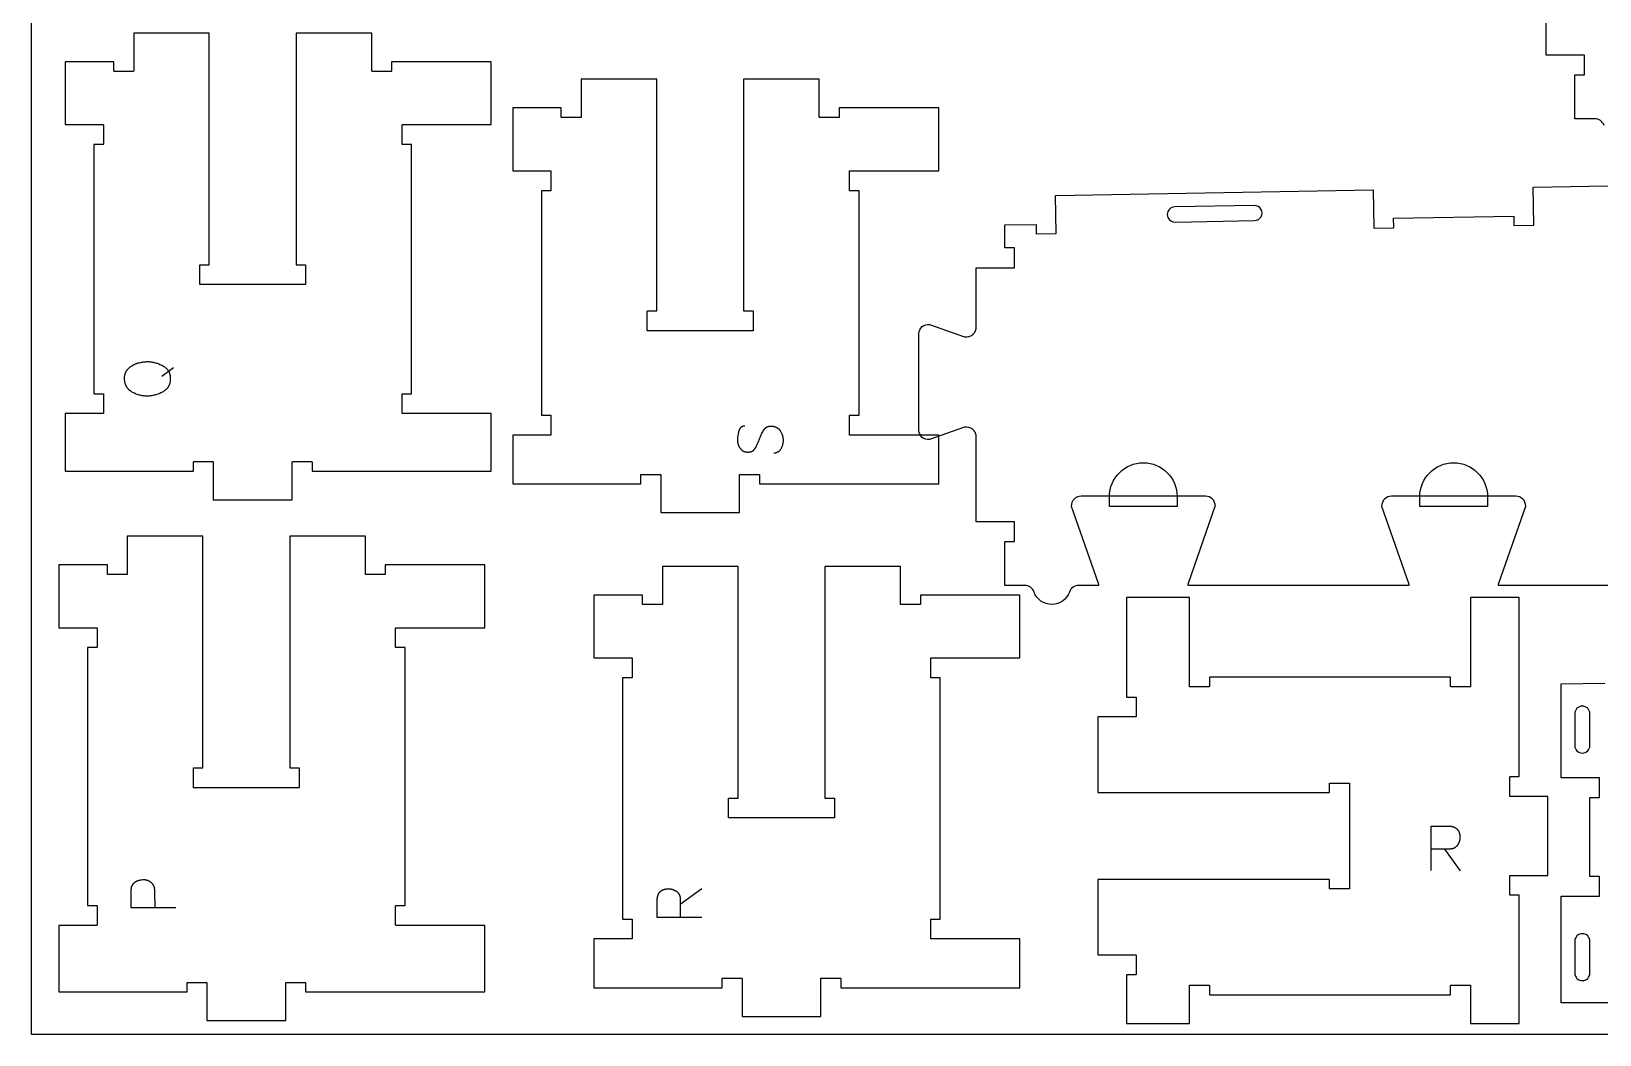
# Model space of a CAD drawing. Header units: millimetres. Extents: x -1220 to 1220, y -1930 to 1930.
# Drawn here: x -1220 to -235, y -610 to 20 of the extents above; entities that cross this region are included whole.
import ezdxf

# ---------------------------------------------------------------- set-up
doc = ezdxf.new("R2010")
doc.units = ezdxf.units.MM
for name, color, linetype, true_color in [('0_SHEET_SPRUCEPLY_2440X122', 1, 'Continuous', 0xff0000), ('1_ANYTOOL_1MMDEEP_LABELS_S', 2, 'Continuous', 0xffff00), ('3_ANYTOOL_CUTTHROUGH_INSID', 4, 'Continuous', 0x00ffff), ('4_ANYTOOL_CUTTHROUGH_OUTSI', 5, 'Continuous', 0x0000ff), ('5_ANYTOOL_HALF_MILL_9MM_IN', 3, 'Continuous', 0x00ff00)]:
    doc.layers.add(name, color=color, linetype=linetype, true_color=true_color)

msp = doc.modelspace()

# ---------------------------------------------------------------- linework, layer by layer
at = {"layer": '0_SHEET_SPRUCEPLY_2440X122'}
msp.add_lwpolyline([(1220, 610), (1220, -610), (-1220, -610), (-1220, 610)], close=True, dxfattribs=at)
at = {"layer": '1_ANYTOOL_1MMDEEP_LABELS_S'}
msp.add_lwpolyline([(-1161.51, -197.63), (-1161.5, -197.28), (-1161.48, -196.94), (-1161.46, -196.61), (-1161.44, -196.45), (-1161.42, -196.28), (-1161.4, -196.12), (-1161.37, -195.96), (-1161.34, -195.81), (-1161.31, -195.65), (-1161.28, -195.5), (-1161.24, -195.34), (-1161.2, -195.19), (-1161.16, -195.04), (-1161.11, -194.89), (-1161.06, -194.75), (-1161.01, -194.6), (-1160.96, -194.46), (-1160.9, -194.32), (-1160.84, -194.18), (-1160.78, -194.04), (-1160.72, -193.9), (-1160.65, -193.77), (-1160.58, -193.64), (-1160.51, -193.5), (-1160.43, -193.37), (-1160.36, -193.25), (-1160.28, -193.12), (-1160.19, -192.99), (-1159.93, -192.63), (-1159.75, -192.39), (-1159.57, -192.16), (-1159.38, -191.94), (-1159.18, -191.72), (-1158.98, -191.5), (-1158.77, -191.29), (-1158.56, -191.09), (-1158.34, -190.89), (-1158.11, -190.7), (-1157.88, -190.52), (-1157.64, -190.34), (-1157.39, -190.16), (-1157.14, -189.99), (-1156.89, -189.83), (-1156.36, -189.51), (-1156.09, -189.36), (-1155.82, -189.22), (-1155.54, -189.08), (-1155.26, -188.94), (-1154.97, -188.81), (-1154.69, -188.69), (-1154.4, -188.57), (-1154.1, -188.46), (-1153.8, -188.35), (-1153.5, -188.25), (-1153.2, -188.16), (-1152.89, -188.07), (-1152.58, -187.98), (-1152.26, -187.9), (-1151.31, -187.69), (-1150.68, -187.57), (-1150.05, -187.47), (-1149.44, -187.38), (-1148.82, -187.32), (-1148.22, -187.27), (-1147.62, -187.24), (-1147.03, -187.23), (-1146.43, -187.24), (-1145.84, -187.27), (-1145.24, -187.32), (-1144.65, -187.39), (-1144.05, -187.49), (-1143.46, -187.6), (-1142.86, -187.73), (-1142.27, -187.88), (-1141.67, -188.05), (-1141.08, -188.25), (-1140.48, -188.46), (-1139.89, -188.69), (-1139.29, -188.95), (-1138.7, -189.22), (-1138.1, -189.52), (-1137.51, -189.83), (-1137.21, -189.99), (-1136.93, -190.16), (-1136.66, -190.34), (-1136.39, -190.52), (-1136.13, -190.7), (-1135.89, -190.9), (-1135.65, -191.1), (-1135.42, -191.3), (-1135.31, -191.4), (-1135.21, -191.51), (-1135.1, -191.62), (-1135, -191.72), (-1134.9, -191.83), (-1134.8, -191.95), (-1134.7, -192.06), (-1134.61, -192.17), (-1134.51, -192.29), (-1134.42, -192.41), (-1134.34, -192.53), (-1134.25, -192.65), (-1134.17, -192.77), (-1134.09, -192.89), (-1134.01, -193.02), (-1133.94, -193.14), (-1133.86, -193.27), (-1133.79, -193.4), (-1133.72, -193.53), (-1133.66, -193.66), (-1133.59, -193.79), (-1133.53, -193.93), (-1133.47, -194.07), (-1133.42, -194.2), (-1133.36, -194.34), (-1133.31, -194.48), (-1133.26, -194.63), (-1133.21, -194.77), (-1133.12, -195.06), (-1133.04, -195.36), (-1132.97, -195.66), (-1132.91, -195.97), (-1132.86, -196.29), (-1132.82, -196.61), (-1132.79, -196.94), (-1132.76, -197.27), (-1132.75, -197.61), (-1132.75, -197.95), (-1132.75, -198.31), (-1132.77, -198.66), (-1132.79, -199), (-1132.82, -199.34), (-1132.86, -199.67), (-1132.92, -200), (-1132.98, -200.32), (-1133.05, -200.63), (-1133.13, -200.94), (-1133.22, -201.24), (-1133.27, -201.39), (-1133.32, -201.54), (-1133.37, -201.68), (-1133.43, -201.83), (-1133.48, -201.97), (-1133.55, -202.11), (-1133.61, -202.25), (-1133.67, -202.39), (-1133.74, -202.52), (-1133.81, -202.66), (-1133.88, -202.79), (-1133.96, -202.92), (-1134.03, -203.05), (-1134.11, -203.18), (-1134.19, -203.31), (-1134.28, -203.43), (-1134.36, -203.56), (-1134.45, -203.68), (-1134.54, -203.8), (-1134.64, -203.92), (-1134.73, -204.03), (-1134.83, -204.15), (-1134.93, -204.27), (-1135.03, -204.38), (-1135.14, -204.49), (-1135.25, -204.6), (-1135.36, -204.71), (-1135.47, -204.81), (-1135.58, -204.92), (-1135.7, -205.02), (-1135.94, -205.23), (-1136.19, -205.42), (-1136.45, -205.61), (-1136.72, -205.8), (-1137, -205.97), (-1137.29, -206.15), (-1137.59, -206.31), (-1138.19, -206.62), (-1138.8, -206.91), (-1139.4, -207.18), (-1140.01, -207.43), (-1140.62, -207.66), (-1141.22, -207.87), (-1141.83, -208.06), (-1142.44, -208.23), (-1143.04, -208.38), (-1143.65, -208.51), (-1144.26, -208.62), (-1144.87, -208.71), (-1145.48, -208.78), (-1146.09, -208.83), (-1146.7, -208.86), (-1147.31, -208.87), (-1147.95, -208.86), (-1148.6, -208.83), (-1149.23, -208.78), (-1149.86, -208.7), (-1150.49, -208.61), (-1151.11, -208.49), (-1151.72, -208.36), (-1152.33, -208.2), (-1152.93, -208.02), (-1153.53, -207.82), (-1154.12, -207.6), (-1154.7, -207.36), (-1155.28, -207.1), (-1155.86, -206.82), (-1156.42, -206.52), (-1156.99, -206.19), (-1157.26, -206.02), (-1157.53, -205.84), (-1157.79, -205.65), (-1158.05, -205.46), (-1158.29, -205.27), (-1158.52, -205.06), (-1158.75, -204.85), (-1158.96, -204.64), (-1159.07, -204.53), (-1159.17, -204.41), (-1159.27, -204.3), (-1159.37, -204.19), (-1159.47, -204.07), (-1159.56, -203.95), (-1159.65, -203.83), (-1159.74, -203.71), (-1159.83, -203.59), (-1159.91, -203.47), (-1160, -203.34), (-1160.08, -203.21), (-1160.15, -203.09), (-1160.23, -202.96), (-1160.3, -202.82), (-1160.38, -202.69), (-1160.45, -202.56), (-1160.51, -202.42), (-1160.64, -202.14), (-1160.76, -201.86), (-1160.87, -201.57), (-1160.97, -201.28), (-1161.06, -200.98), (-1161.15, -200.67), (-1161.22, -200.36), (-1161.29, -200.04), (-1161.35, -199.71), (-1161.4, -199.38), (-1161.44, -199.04), (-1161.47, -198.7), (-1161.49, -198.35), (-1161.5, -197.99)], close=True, dxfattribs=at)
for points in [[(-1130.71, -191.11), (-1138.15, -196.55)], [(-772.02, -227.73), (-772.2, -227.73), (-772.29, -227.73), (-772.37, -227.74), (-772.46, -227.75), (-772.54, -227.75), (-772.62, -227.76), (-772.7, -227.78), (-772.78, -227.79), (-772.86, -227.8), (-772.94, -227.82), (-773.02, -227.84), (-773.1, -227.85), (-773.17, -227.87), (-773.25, -227.9), (-773.32, -227.92), (-773.4, -227.94), (-773.47, -227.97), (-773.54, -228), (-773.61, -228.03), (-773.68, -228.06), (-773.75, -228.09), (-773.81, -228.13), (-773.88, -228.16), (-773.94, -228.2), (-774.01, -228.24), (-774.07, -228.28), (-774.13, -228.32), (-774.2, -228.36), (-774.26, -228.4), (-774.32, -228.45), (-774.37, -228.5), (-774.43, -228.55), (-774.49, -228.6), (-774.54, -228.65), (-774.6, -228.7), (-774.65, -228.76), (-774.71, -228.81), (-774.76, -228.87), (-774.81, -228.93), (-774.86, -228.99), (-774.91, -229.05), (-774.96, -229.12), (-775, -229.18), (-775.05, -229.25), (-775.09, -229.32), (-775.14, -229.39), (-775.18, -229.46), (-775.22, -229.53), (-775.27, -229.61), (-775.31, -229.68), (-775.35, -229.76), (-775.42, -229.92), (-775.49, -230.09), (-775.56, -230.26), (-775.63, -230.43), (-775.69, -230.62), (-775.74, -230.81), (-775.95, -231.56), (-776.13, -232.3), (-776.28, -233.03), (-776.4, -233.75), (-776.46, -234.1), (-776.5, -234.45), (-776.54, -234.8), (-776.57, -235.14), (-776.59, -235.48), (-776.61, -235.82), (-776.62, -236.16), (-776.62, -236.49), (-776.62, -236.67), (-776.62, -236.85), (-776.61, -237.03), (-776.6, -237.21), (-776.58, -237.39), (-776.56, -237.56), (-776.54, -237.74), (-776.52, -237.91), (-776.49, -238.08), (-776.46, -238.25), (-776.42, -238.42), (-776.38, -238.59), (-776.34, -238.76), (-776.3, -238.93), (-776.25, -239.09), (-776.19, -239.26), (-776.14, -239.42), (-776.08, -239.58), (-776.02, -239.74), (-775.95, -239.9), (-775.88, -240.06), (-775.81, -240.22), (-775.74, -240.37), (-775.66, -240.53), (-775.58, -240.68), (-775.49, -240.84), (-775.4, -240.99), (-775.31, -241.14), (-775.21, -241.29), (-775.11, -241.43), (-775.01, -241.58), (-774.9, -241.73), (-774.8, -241.87), (-774.69, -242.01), (-774.58, -242.14), (-774.46, -242.27), (-774.34, -242.4), (-774.22, -242.52), (-774.1, -242.63), (-773.97, -242.74), (-773.84, -242.85), (-773.71, -242.95), (-773.57, -243.05), (-773.44, -243.14), (-773.3, -243.23), (-773.15, -243.31), (-773, -243.39), (-772.85, -243.47), (-772.7, -243.54), (-772.55, -243.6), (-772.39, -243.66), (-772.23, -243.72), (-772.06, -243.77), (-771.9, -243.82), (-771.73, -243.86), (-771.55, -243.9), (-771.38, -243.94), (-771.2, -243.97), (-771.02, -243.99), (-770.83, -244.01), (-770.64, -244.03), (-770.45, -244.04), (-770.26, -244.05), (-770.06, -244.05), (-769.86, -244.04), (-769.67, -244.04), (-769.47, -244.02), (-769.28, -244.01), (-769.1, -243.98), (-768.91, -243.95), (-768.73, -243.92), (-768.55, -243.88), (-768.38, -243.84), (-768.21, -243.79), (-768.05, -243.74), (-767.88, -243.68), (-767.8, -243.64), (-767.72, -243.61), (-767.64, -243.58), (-767.57, -243.54), (-767.49, -243.51), (-767.41, -243.47), (-767.34, -243.43), (-767.26, -243.39), (-767.19, -243.35), (-767.12, -243.3), (-767.05, -243.26), (-766.98, -243.21), (-766.91, -243.16), (-766.84, -243.12), (-766.77, -243.07), (-766.7, -243.02), (-766.64, -242.96), (-766.57, -242.91), (-766.51, -242.86), (-766.44, -242.8), (-766.38, -242.74), (-766.32, -242.68), (-766.26, -242.62), (-766.19, -242.56), (-766.08, -242.44), (-765.96, -242.3), (-765.85, -242.17), (-765.74, -242.03), (-765.64, -241.88), (-765.54, -241.73), (-765.44, -241.57), (-765.34, -241.41), (-764.98, -240.74), (-764.62, -240.06), (-764.28, -239.36), (-763.94, -238.65), (-763.62, -237.92), (-763.3, -237.18), (-763, -236.42), (-762.7, -235.65), (-762.42, -234.88), (-762.11, -234.12), (-761.8, -233.39), (-761.46, -232.68), (-761.12, -231.98), (-760.75, -231.3), (-760.38, -230.65), (-759.98, -230.01), (-759.88, -229.85), (-759.78, -229.7), (-759.67, -229.56), (-759.61, -229.49), (-759.56, -229.42), (-759.5, -229.35), (-759.44, -229.29), (-759.38, -229.22), (-759.32, -229.16), (-759.26, -229.1), (-759.19, -229.04), (-759.13, -228.98), (-759.07, -228.92), (-759, -228.87), (-758.94, -228.81), (-758.87, -228.76), (-758.8, -228.71), (-758.73, -228.65), (-758.66, -228.61), (-758.59, -228.56), (-758.52, -228.51), (-758.45, -228.47), (-758.37, -228.42), (-758.3, -228.38), (-758.22, -228.34), (-758.15, -228.3), (-758.07, -228.26), (-757.99, -228.22), (-757.91, -228.19), (-757.83, -228.15), (-757.75, -228.12), (-757.67, -228.09), (-757.59, -228.06), (-757.51, -228.03), (-757.42, -228), (-757.34, -227.98), (-757.25, -227.95), (-757.08, -227.91), (-756.9, -227.87), (-756.71, -227.83), (-756.53, -227.8), (-756.34, -227.78), (-756.14, -227.76), (-755.95, -227.75), (-755.75, -227.74), (-755.54, -227.74), (-755.33, -227.74), (-755.12, -227.75), (-754.9, -227.77), (-754.69, -227.79), (-754.48, -227.81), (-754.27, -227.84), (-754.06, -227.87), (-753.86, -227.91), (-753.66, -227.96), (-753.47, -228), (-753.27, -228.06), (-753.09, -228.11), (-752.9, -228.18), (-752.72, -228.24), (-752.54, -228.31), (-752.37, -228.39), (-752.2, -228.47), (-752.03, -228.56), (-751.86, -228.65), (-751.7, -228.74), (-751.55, -228.84), (-751.39, -228.95), (-751.24, -229.05), (-751.1, -229.17), (-750.95, -229.29), (-750.81, -229.41), (-750.67, -229.54), (-750.54, -229.67), (-750.41, -229.81), (-750.29, -229.95), (-750.16, -230.09), (-750.04, -230.25), (-749.93, -230.4), (-749.81, -230.56), (-749.7, -230.73), (-749.5, -231.06), (-749.31, -231.4), (-749.13, -231.75), (-748.97, -232.09), (-748.81, -232.45), (-748.68, -232.8), (-748.55, -233.16), (-748.49, -233.34), (-748.43, -233.52), (-748.38, -233.7), (-748.33, -233.88), (-748.29, -234.06), (-748.25, -234.25), (-748.21, -234.43), (-748.17, -234.62), (-748.11, -234.99), (-748.06, -235.37), (-748.02, -235.75), (-748, -236.14), (-747.98, -236.53), (-747.99, -236.91), (-748, -237.29), (-748.02, -237.66), (-748.06, -238.03), (-748.11, -238.4), (-748.17, -238.76), (-748.24, -239.12), (-748.32, -239.48), (-748.42, -239.83), (-748.53, -240.17), (-748.65, -240.52), (-748.78, -240.85), (-748.92, -241.19), (-749.08, -241.52), (-749.25, -241.85), (-749.42, -242.17), (-749.52, -242.32), (-749.62, -242.48), (-749.71, -242.62), (-749.82, -242.77), (-749.92, -242.9), (-750.03, -243.04), (-750.14, -243.16), (-750.25, -243.29), (-750.37, -243.4), (-750.49, -243.52), (-750.61, -243.62), (-750.73, -243.73), (-750.79, -243.78), (-750.86, -243.82), (-750.92, -243.87), (-750.99, -243.92), (-751.05, -243.96), (-751.12, -244), (-751.19, -244.05), (-751.25, -244.09), (-751.32, -244.13), (-751.39, -244.16), (-751.46, -244.2), (-751.53, -244.24), (-751.6, -244.27), (-751.68, -244.3), (-751.75, -244.34), (-751.82, -244.37), (-751.9, -244.4), (-751.97, -244.42), (-752.05, -244.45), (-752.12, -244.48), (-752.28, -244.52), (-752.43, -244.57), (-752.59, -244.6), (-752.75, -244.64), (-752.92, -244.66), (-753.09, -244.69), (-753.26, -244.7), (-753.43, -244.72), (-753.61, -244.72), (-753.78, -244.73)], [(-341.02, -506.96), (-341.02, -478.96), (-330.42, -478.96), (-329.97, -478.97), (-329.52, -478.99), (-329.31, -479.01), (-329.09, -479.02), (-328.88, -479.05), (-328.68, -479.07), (-328.48, -479.11), (-328.28, -479.14), (-328.09, -479.18), (-327.89, -479.22), (-327.71, -479.26), (-327.52, -479.31), (-327.34, -479.36), (-327.17, -479.42), (-327, -479.48), (-326.83, -479.54), (-326.66, -479.61), (-326.5, -479.68), (-326.34, -479.75), (-326.19, -479.83), (-326.04, -479.91), (-325.89, -479.99), (-325.75, -480.08), (-325.61, -480.17), (-325.47, -480.26), (-325.34, -480.36), (-325.21, -480.46), (-325.08, -480.57), (-324.96, -480.68), (-324.84, -480.79), (-324.73, -480.91), (-324.62, -481.03), (-324.51, -481.15), (-324.41, -481.28), (-324.31, -481.41), (-324.21, -481.54), (-324.12, -481.68), (-324.03, -481.82), (-323.94, -481.96), (-323.86, -482.11), (-323.78, -482.26), (-323.71, -482.42), (-323.64, -482.58), (-323.57, -482.74), (-323.51, -482.91), (-323.45, -483.08), (-323.39, -483.25), (-323.34, -483.43), (-323.29, -483.61), (-323.24, -483.79), (-323.2, -483.98), (-323.16, -484.17), (-323.13, -484.37), (-323.1, -484.56), (-323.07, -484.77), (-323.05, -484.97), (-323.03, -485.18), (-323.01, -485.39), (-322.99, -485.83), (-322.98, -486.28), (-322.98, -486.45), (-322.99, -486.61), (-323, -486.77), (-323.01, -486.93), (-323.02, -487.09), (-323.04, -487.26), (-323.06, -487.41), (-323.09, -487.57), (-323.12, -487.73), (-323.15, -487.89), (-323.18, -488.04), (-323.22, -488.2), (-323.26, -488.35), (-323.3, -488.51), (-323.35, -488.66), (-323.4, -488.81), (-323.46, -488.96), (-323.51, -489.11), (-323.58, -489.26), (-323.64, -489.41), (-323.71, -489.56), (-323.78, -489.7), (-323.85, -489.85), (-323.93, -489.99), (-324.01, -490.14), (-324.09, -490.28), (-324.18, -490.42), (-324.27, -490.56), (-324.36, -490.7), (-324.46, -490.84), (-324.56, -490.98), (-324.77, -491.26), (-324.87, -491.39), (-324.98, -491.51), (-325.09, -491.64), (-325.2, -491.76), (-325.32, -491.87), (-325.44, -491.98), (-325.56, -492.09), (-325.68, -492.19), (-325.8, -492.29), (-325.93, -492.38), (-326.06, -492.47), (-326.19, -492.56), (-326.32, -492.64), (-326.46, -492.72), (-326.59, -492.79), (-326.73, -492.86), (-326.87, -492.92), (-327.02, -492.99), (-327.17, -493.04), (-327.31, -493.09), (-327.47, -493.14), (-327.62, -493.19), (-327.78, -493.23), (-327.93, -493.26), (-328.09, -493.3), (-328.26, -493.32), (-328.42, -493.35), (-328.59, -493.37), (-328.76, -493.38), (-328.93, -493.39), (-330.74, -493.48), (-332.62, -493.48), (-340.98, -493.48)], [(-332.62, -493.48), (-322.86, -507)], [(-1129.37, -530.4), (-1157.33, -530.4), (-1157.29, -525.72), (-1157.33, -521), (-1157.32, -520.03), (-1157.29, -519.19), (-1157.26, -518.82), (-1157.24, -518.49), (-1157.2, -518.19), (-1157.19, -518.05), (-1157.15, -517.81), (-1157.13, -517.69), (-1157.1, -517.58), (-1157.08, -517.47), (-1157.05, -517.36), (-1157.02, -517.25), (-1156.99, -517.14), (-1156.96, -517.03), (-1156.92, -516.93), (-1156.88, -516.82), (-1156.84, -516.72), (-1156.8, -516.62), (-1156.75, -516.51), (-1156.71, -516.41), (-1156.66, -516.31), (-1156.61, -516.21), (-1156.55, -516.11), (-1156.5, -516.02), (-1156.44, -515.92), (-1156.38, -515.83), (-1156.32, -515.73), (-1156.25, -515.64), (-1156.19, -515.55), (-1156.12, -515.45), (-1156.05, -515.36), (-1155.97, -515.28), (-1155.9, -515.19), (-1155.82, -515.1), (-1155.74, -515.01), (-1155.66, -514.93), (-1155.57, -514.85), (-1155.31, -514.6), (-1155.14, -514.45), (-1154.96, -514.3), (-1154.78, -514.15), (-1154.59, -514.02), (-1154.4, -513.89), (-1154.21, -513.77), (-1154.02, -513.65), (-1153.82, -513.54), (-1153.61, -513.44), (-1153.41, -513.34), (-1153.2, -513.25), (-1152.99, -513.17), (-1152.77, -513.1), (-1152.55, -513.03), (-1152.33, -512.96), (-1152.12, -512.91), (-1151.89, -512.86), (-1151.4, -512.77), (-1150.83, -512.68), (-1150.04, -512.58), (-1149.96, -512.57), (-1149.87, -512.56), (-1149.79, -512.56), (-1149.7, -512.55), (-1149.62, -512.55), (-1149.53, -512.55), (-1149.36, -512.55), (-1149.19, -512.56), (-1149.01, -512.57), (-1148.84, -512.59), (-1148.66, -512.62), (-1148.48, -512.65), (-1148.3, -512.69), (-1148.11, -512.73), (-1147.93, -512.78), (-1147.74, -512.83), (-1147.56, -512.9), (-1147.09, -513.06), (-1146.82, -513.16), (-1146.69, -513.21), (-1146.56, -513.27), (-1146.43, -513.32), (-1146.3, -513.38), (-1146.18, -513.44), (-1146.06, -513.51), (-1145.94, -513.57), (-1145.82, -513.64), (-1145.71, -513.71), (-1145.6, -513.78), (-1145.49, -513.85), (-1145.38, -513.92), (-1145.27, -514), (-1145.17, -514.08), (-1145.06, -514.16), (-1144.96, -514.24), (-1144.87, -514.33), (-1144.77, -514.41), (-1144.68, -514.5), (-1144.58, -514.59), (-1144.49, -514.68), (-1144.41, -514.77), (-1144.32, -514.87), (-1144.24, -514.96), (-1144.16, -515.06), (-1144.08, -515.16), (-1144, -515.27), (-1143.93, -515.37), (-1143.85, -515.48), (-1143.78, -515.59), (-1143.71, -515.7), (-1143.65, -515.81), (-1143.58, -515.92), (-1143.52, -516.04), (-1143.46, -516.16), (-1143.4, -516.28), (-1143.35, -516.4), (-1143.29, -516.52), (-1143.24, -516.65), (-1143.19, -516.78), (-1143.15, -516.91), (-1143.1, -517.04), (-1143.06, -517.17), (-1143.02, -517.3), (-1142.98, -517.44), (-1142.94, -517.58), (-1142.87, -517.86), (-1142.81, -518.15), (-1142.76, -518.45), (-1142.72, -518.76), (-1142.69, -519.07), (-1142.66, -519.39), (-1142.65, -519.72), (-1142.57, -530.4)], [(-799.02, -536.42), (-827.02, -536.42), (-827.02, -525.82), (-827.02, -525.36), (-826.99, -524.92), (-826.98, -524.7), (-826.96, -524.49), (-826.93, -524.28), (-826.91, -524.07), (-826.88, -523.87), (-826.84, -523.67), (-826.81, -523.48), (-826.77, -523.29), (-826.72, -523.1), (-826.67, -522.92), (-826.62, -522.74), (-826.57, -522.56), (-826.51, -522.39), (-826.44, -522.22), (-826.38, -522.06), (-826.31, -521.89), (-826.23, -521.74), (-826.16, -521.58), (-826.08, -521.43), (-825.99, -521.28), (-825.91, -521.14), (-825.81, -521), (-825.72, -520.86), (-825.62, -520.73), (-825.52, -520.6), (-825.41, -520.48), (-825.31, -520.36), (-825.19, -520.24), (-825.08, -520.12), (-824.96, -520.01), (-824.83, -519.91), (-824.71, -519.8), (-824.58, -519.7), (-824.44, -519.61), (-824.3, -519.51), (-824.16, -519.42), (-824.02, -519.34), (-823.87, -519.26), (-823.72, -519.18), (-823.56, -519.1), (-823.4, -519.03), (-823.24, -518.97), (-823.07, -518.9), (-822.91, -518.84), (-822.73, -518.79), (-822.55, -518.73), (-822.37, -518.69), (-822.19, -518.64), (-822, -518.6), (-821.81, -518.56), (-821.62, -518.53), (-821.42, -518.49), (-821.22, -518.47), (-821.01, -518.44), (-820.8, -518.42), (-820.59, -518.41), (-820.15, -518.39), (-819.7, -518.38), (-819.54, -518.38), (-819.37, -518.38), (-819.21, -518.39), (-819.05, -518.4), (-818.89, -518.42), (-818.73, -518.44), (-818.57, -518.46), (-818.41, -518.48), (-818.25, -518.51), (-818.1, -518.54), (-817.94, -518.58), (-817.78, -518.61), (-817.63, -518.66), (-817.48, -518.7), (-817.32, -518.75), (-817.17, -518.8), (-817.02, -518.85), (-816.87, -518.91), (-816.72, -518.97), (-816.57, -519.03), (-816.43, -519.1), (-816.28, -519.17), (-816.13, -519.25), (-815.99, -519.32), (-815.85, -519.4), (-815.7, -519.49), (-815.56, -519.57), (-815.42, -519.66), (-815.28, -519.76), (-815.14, -519.85), (-815, -519.95), (-814.73, -520.16), (-814.6, -520.27), (-814.47, -520.38), (-814.35, -520.49), (-814.23, -520.6), (-814.11, -520.71), (-814, -520.83), (-813.9, -520.95), (-813.79, -521.07), (-813.69, -521.2), (-813.6, -521.32), (-813.51, -521.45), (-813.42, -521.58), (-813.34, -521.72), (-813.27, -521.85), (-813.19, -521.99), (-813.12, -522.13), (-813.06, -522.27), (-813, -522.41), (-812.94, -522.56), (-812.89, -522.71), (-812.84, -522.86), (-812.8, -523.01), (-812.76, -523.17), (-812.72, -523.33), (-812.69, -523.49), (-812.66, -523.65), (-812.64, -523.82), (-812.62, -523.98), (-812.6, -524.15), (-812.59, -524.32), (-812.5, -526.14), (-812.5, -528.02), (-812.5, -536.38)], [(-812.5, -528.02), (-798.98, -518.26)]]:
    msp.add_lwpolyline(points, dxfattribs=at)
at = {"layer": '3_ANYTOOL_CUTTHROUGH_INSID'}
for points in [[(-502.05, -90.02, 1), (-501.88, -99.52), (-451.89, -98.65, 1), (-452.06, -89.15)], [(-250.86, -428.37, 1), (-241.36, -428.37), (-241.36, -408.37, 0.414214), (-246.11, -403.62, 0.414214), (-250.86, -408.37)], [(-250.86, -551.32), (-250.86, -571.32, 1), (-241.36, -571.32), (-241.36, -551.32, 1)]]:
    msp.add_lwpolyline(points, format="xyb", close=True, dxfattribs=at)
at = {"layer": '4_ANYTOOL_CUTTHROUGH_OUTSI'}
for points in [[(-232.45, -38.84, 0.317837), (-238.35, -34.67), (-250.75, -34.67), (-250.75, -7.17), (-245, -7.17), (-245, -7.17, 0.414214), (-244.75, -6.92), (-244.75, 5.08, 0.414214), (-245, 5.33), (-268.75, 5.33), (-268.75, 58.5)], [(-160.1, -327.78), (-298.79, -327.78, -0.061485), (-298.56, -326.39), (-281.66, -278.11, 0.084368), (-281.65, -278.03, 0.414214), (-287.9, -271.78), (-365.9, -271.78, 0.414214), (-372.15, -278.03, 0.084368), (-372.14, -278.11), (-355.24, -326.39, -0.061485), (-355, -327.78), (-493.69, -327.78, -0.061485), (-493.46, -326.39), (-476.56, -278.11, 0.084368), (-476.55, -278.03, 0.414214), (-482.8, -271.78), (-560.8, -271.78, 0.414214), (-567.05, -278.03, 0.084368), (-567.04, -278.11), (-550.14, -326.39, -0.061485), (-549.9, -327.78), (-562.3, -327.78, 0.317837), (-568.2, -331.95, -0.317837), (-579.27, -339.78, -0.317837), (-590.35, -331.95, 0.317837), (-596.24, -327.78), (-608.65, -327.78), (-608.65, -300.28), (-602.9, -300.28), (-602.9, -300.28, 0.414214), (-602.65, -300.03), (-602.65, -288.03, 0.414214), (-602.9, -287.78), (-626.65, -287.78), (-626.65, -234.61), (-626.65, -234.61), (-626.65, -234.44), (-626.66, -234.28), (-626.67, -234.11), (-626.69, -233.95), (-626.71, -233.78), (-626.73, -233.61), (-626.76, -233.45), (-626.79, -233.28), (-626.83, -233.11), (-626.88, -232.95), (-626.92, -232.78), (-626.98, -232.62), (-627.03, -232.46), (-627.09, -232.3), (-627.16, -232.14), (-627.23, -231.98), (-627.3, -231.83), (-627.38, -231.67), (-627.47, -231.52), (-627.55, -231.37), (-627.64, -231.23), (-627.74, -231.09), (-627.84, -230.95), (-627.94, -230.81), (-628.04, -230.68), (-628.15, -230.55), (-628.26, -230.42), (-628.38, -230.3), (-628.49, -230.18), (-628.61, -230.06), (-628.74, -229.95), (-628.86, -229.84, 0.220464), (-633.93, -228.44, 0.042513), (-633.97, -228.45), (-655.98, -236.12, -0.219504), (-660.62, -234.83, -0.220464), (-662.65, -230.44), (-662.65, -169.61, -0.220464), (-660.62, -165.22, -0.219504), (-655.98, -163.93), (-633.97, -171.6, 0.042513), (-633.93, -171.61, 0.220464), (-628.86, -170.21), (-628.74, -170.1), (-628.61, -169.99), (-628.49, -169.88), (-628.38, -169.76), (-628.26, -169.63), (-628.15, -169.51), (-628.04, -169.38), (-627.94, -169.24), (-627.84, -169.11), (-627.74, -168.97), (-627.64, -168.82), (-627.55, -168.68), (-627.47, -168.53), (-627.38, -168.38), (-627.3, -168.23), (-627.23, -168.07), (-627.16, -167.91), (-627.09, -167.76), (-627.03, -167.59), (-626.98, -167.43), (-626.92, -167.27), (-626.88, -167.1), (-626.83, -166.94), (-626.79, -166.77), (-626.76, -166.61), (-626.73, -166.44), (-626.71, -166.27), (-626.69, -166.11), (-626.67, -165.94), (-626.66, -165.77), (-626.65, -165.61), (-626.65, -165.44), (-626.65, -128.23), (-602.9, -128.23), (-602.9, -128.23, 0.414214), (-602.65, -127.98), (-602.65, -115.98, 0.414214), (-602.9, -115.73), (-608.65, -115.73), (-608.65, -101.38), (-589.12, -101.04), (-589.02, -106.79), (-589.02, -106.79, 0.414214), (-588.77, -107.04), (-576.77, -106.83, 0.414214), (-576.52, -106.57), (-576.94, -82.83), (-377.47, -79.35), (-377.05, -103.09), (-377.05, -103.09, 0.414214), (-376.8, -103.34), (-364.8, -103.13, 0.414214), (-364.55, -102.87), (-364.65, -97.12), (-289.17, -95.81), (-289.07, -101.56), (-289.07, -101.56, 0.414214), (-288.81, -101.8), (-276.81, -101.59, 0.414214), (-276.57, -101.34), (-276.98, -77.59), (-77.51, -74.11)], [(-153.72, -590.07), (-259.36, -590.07), (-259.36, -523.09), (-235.61, -523.09), (-235.61, -523.09, 0.414214), (-235.36, -522.84), (-235.36, -510.84, 0.414214), (-235.61, -510.59), (-241.36, -510.59), (-241.36, -461.09), (-235.61, -461.09), (-235.61, -461.09, 0.414214), (-235.36, -460.84), (-235.36, -448.84, 0.414214), (-235.61, -448.59), (-259.36, -448.59), (-259.36, -389.61), (-232.05, -389.14)]]:
    msp.add_lwpolyline(points, format="xyb", dxfattribs=at)
for points in [[(-1108.26, -126.37), (-1108.26, 19.13), (-1155.76, 19.13), (-1155.76, -4.62), (-1155.76, -4.62, -0.414214), (-1156.01, -4.87), (-1168.01, -4.87, -0.414214), (-1168.26, -4.62), (-1168.26, 1.13), (-1198.76, 1.13), (-1198.76, -38.37), (-1175.01, -38.37), (-1175.01, -38.37, -0.414214), (-1174.76, -38.62), (-1174.76, -50.62, -0.414214), (-1175.01, -50.87), (-1180.76, -50.87), (-1180.76, -207.37), (-1175.01, -207.37), (-1175.01, -207.37, -0.414214), (-1174.76, -207.62), (-1174.76, -219.62, -0.414214), (-1175.01, -219.87), (-1198.76, -219.87), (-1198.76, -256.05), (-1118.26, -256.05), (-1118.26, -250.3), (-1118.26, -250.3, -0.414214), (-1118.01, -250.05), (-1106.01, -250.05, -0.414214), (-1105.76, -250.3), (-1105.76, -274.05), (-1056.26, -274.05), (-1056.26, -250.3), (-1056.26, -250.3, -0.414214), (-1056.01, -250.05), (-1044.01, -250.05, -0.414214), (-1043.76, -250.3), (-1043.76, -256.05), (-931.26, -256.05), (-931.26, -219.87), (-987.01, -219.87), (-987.01, -219.87, -0.414214), (-987.26, -219.62), (-987.26, -207.62, -0.414214), (-987.01, -207.37), (-981.26, -207.37), (-981.26, -50.87), (-987.01, -50.87), (-987.01, -50.87, -0.414214), (-987.26, -50.62), (-987.26, -38.62, -0.414214), (-987.01, -38.37), (-931.26, -38.37), (-931.26, 1.13), (-993.76, 1.13), (-993.76, -4.62), (-993.76, -4.62, -0.414214), (-994.01, -4.87), (-1006.01, -4.87, -0.414214), (-1006.26, -4.62), (-1006.26, 19.13), (-1053.76, 19.13), (-1053.76, -126.37), (-1048.01, -126.37), (-1048.01, -126.37, -0.414214), (-1047.76, -126.62), (-1047.76, -138.62, -0.414214), (-1048.01, -138.87), (-1114.01, -138.87, -0.414214), (-1114.26, -138.62), (-1114.26, -126.62, -0.414214), (-1114.01, -126.37)], [(-827.26, -155.37), (-827.26, -9.87), (-874.76, -9.87), (-874.76, -33.62), (-874.76, -33.62, -0.414214), (-875.01, -33.87), (-887.01, -33.87, -0.414214), (-887.26, -33.62), (-887.26, -27.87), (-917.76, -27.87), (-917.76, -67.37), (-894.01, -67.37), (-894.01, -67.37, -0.414214), (-893.76, -67.62), (-893.76, -79.62, -0.414214), (-894.01, -79.87), (-899.76, -79.87), (-899.76, -220.9), (-894.01, -220.9), (-894.01, -220.9, -0.414214), (-893.76, -221.15), (-893.76, -233.15, -0.414214), (-894.01, -233.4), (-917.76, -233.4), (-917.76, -264.03), (-837.26, -264.03), (-837.26, -258.28), (-837.26, -258.28, -0.414214), (-837.01, -258.03), (-825.01, -258.03, -0.414214), (-824.76, -258.28), (-824.76, -282.03), (-775.26, -282.03), (-775.26, -258.28), (-775.26, -258.28, -0.414214), (-775.01, -258.03), (-763.01, -258.03, -0.414214), (-762.76, -258.28), (-762.76, -264.03), (-650.26, -264.03), (-650.26, -233.4), (-706.01, -233.4), (-706.01, -233.4, -0.414214), (-706.26, -233.15), (-706.26, -221.15, -0.414214), (-706.01, -220.9), (-700.26, -220.9), (-700.26, -79.87), (-706.01, -79.87), (-706.01, -79.87, -0.414214), (-706.26, -79.62), (-706.26, -67.62, -0.414214), (-706.01, -67.37), (-650.26, -67.37), (-650.26, -27.87), (-712.76, -27.87), (-712.76, -33.62), (-712.76, -33.62, -0.414214), (-713.01, -33.87), (-725.01, -33.87, -0.414214), (-725.26, -33.62), (-725.26, -9.87), (-772.76, -9.87), (-772.76, -155.37), (-767.01, -155.37), (-767.01, -155.37, -0.414214), (-766.76, -155.62), (-766.76, -167.62, -0.414214), (-767.01, -167.87), (-833.01, -167.87, -0.414214), (-833.26, -167.62), (-833.26, -155.62, -0.414214), (-833.01, -155.37)], [(-1112.26, -442.37), (-1112.26, -296.87), (-1159.76, -296.87), (-1159.76, -320.62), (-1159.76, -320.62, -0.414214), (-1160.01, -320.87), (-1172.01, -320.87, -0.414214), (-1172.26, -320.62), (-1172.26, -314.87), (-1202.76, -314.87), (-1202.76, -354.37), (-1179.01, -354.37), (-1179.01, -354.37, -0.414214), (-1178.76, -354.62), (-1178.76, -366.62, -0.414214), (-1179.01, -366.87), (-1184.76, -366.87), (-1184.76, -528.84), (-1179.01, -528.84), (-1179.01, -528.84, -0.414214), (-1178.76, -529.09), (-1178.76, -541.09, -0.414214), (-1179.01, -541.34), (-1202.76, -541.34), (-1202.76, -583.15), (-1122.26, -583.15), (-1122.26, -577.4), (-1122.26, -577.4, -0.414214), (-1122.01, -577.15), (-1110.01, -577.15, -0.414214), (-1109.76, -577.4), (-1109.76, -601.15), (-1060.26, -601.15), (-1060.26, -577.4), (-1060.26, -577.4, -0.414214), (-1060.01, -577.15), (-1048.01, -577.15, -0.414214), (-1047.76, -577.4), (-1047.76, -583.15), (-935.26, -583.15), (-935.26, -541.34), (-991.01, -541.34), (-991.01, -541.34, -0.414214), (-991.26, -541.09), (-991.26, -529.09, -0.414214), (-991.01, -528.84), (-985.26, -528.84), (-985.26, -366.87), (-991.01, -366.87), (-991.01, -366.87, -0.414214), (-991.26, -366.62), (-991.26, -354.62, -0.414214), (-991.01, -354.37), (-935.26, -354.37), (-935.26, -314.87), (-997.76, -314.87), (-997.76, -320.62), (-997.76, -320.62, -0.414214), (-998.01, -320.87), (-1010.01, -320.87, -0.414214), (-1010.26, -320.62), (-1010.26, -296.87), (-1057.76, -296.87), (-1057.76, -442.37), (-1052.01, -442.37), (-1052.01, -442.37, -0.414214), (-1051.76, -442.62), (-1051.76, -454.62, -0.414214), (-1052.01, -454.87), (-1118.01, -454.87, -0.414214), (-1118.26, -454.62), (-1118.26, -442.62, -0.414214), (-1118.01, -442.37)], [(-776.26, -461.37), (-776.26, -315.87), (-823.76, -315.87), (-823.76, -339.62), (-823.76, -339.62, -0.414214), (-824.01, -339.87), (-836.01, -339.87, -0.414214), (-836.26, -339.62), (-836.26, -333.87), (-866.76, -333.87), (-866.76, -373.37), (-843.01, -373.37), (-843.01, -373.37, -0.414214), (-842.76, -373.62), (-842.76, -385.62, -0.414214), (-843.01, -385.87), (-848.76, -385.87), (-848.76, -537.37), (-843.01, -537.37), (-843.01, -537.37, -0.414214), (-842.76, -537.62), (-842.76, -549.62, -0.414214), (-843.01, -549.87), (-866.76, -549.87), (-866.76, -580.51), (-786.26, -580.51), (-786.26, -574.76), (-786.26, -574.76, -0.414214), (-786.01, -574.51), (-774.01, -574.51, -0.414214), (-773.76, -574.76), (-773.76, -598.51), (-724.26, -598.51), (-724.26, -574.76), (-724.26, -574.76, -0.414214), (-724.01, -574.51), (-712.01, -574.51, -0.414214), (-711.76, -574.76), (-711.76, -580.51), (-599.26, -580.51), (-599.26, -549.87), (-655.01, -549.87), (-655.01, -549.87, -0.414214), (-655.26, -549.62), (-655.26, -537.62, -0.414214), (-655.01, -537.37), (-649.26, -537.37), (-649.26, -385.87), (-655.01, -385.87), (-655.01, -385.87, -0.414214), (-655.26, -385.62), (-655.26, -373.62, -0.414214), (-655.01, -373.37), (-599.26, -373.37), (-599.26, -333.87), (-661.76, -333.87), (-661.76, -339.62), (-661.76, -339.62, -0.414214), (-662.01, -339.87), (-674.01, -339.87, -0.414214), (-674.26, -339.62), (-674.26, -315.87), (-721.76, -315.87), (-721.76, -461.37), (-716.01, -461.37), (-716.01, -461.37, -0.414214), (-715.76, -461.62), (-715.76, -473.62, -0.414214), (-716.01, -473.87), (-782.01, -473.87, -0.414214), (-782.26, -473.62), (-782.26, -461.62, -0.414214), (-782.01, -461.37)], [(-404.82, -512.44), (-550.32, -512.44), (-550.32, -559.94), (-526.57, -559.94), (-526.57, -559.94, -0.414214), (-526.32, -560.19), (-526.32, -572.19, -0.414214), (-526.57, -572.44), (-532.32, -572.44), (-532.32, -602.94), (-492.82, -602.94), (-492.82, -579.19), (-492.82, -579.19, -0.414214), (-492.57, -578.94), (-480.57, -578.94, -0.414214), (-480.32, -579.19), (-480.32, -584.94), (-328.82, -584.94), (-328.82, -579.19), (-328.82, -579.19, -0.414214), (-328.57, -578.94), (-316.57, -578.94, -0.414214), (-316.32, -579.19), (-316.32, -602.94), (-285.69, -602.94), (-285.69, -522.44), (-291.44, -522.44), (-291.44, -522.44, -0.414214), (-291.69, -522.19), (-291.69, -510.19, -0.414214), (-291.44, -509.94), (-267.69, -509.94), (-267.69, -460.44), (-291.44, -460.44), (-291.44, -460.44, -0.414214), (-291.69, -460.19), (-291.69, -448.19, -0.414214), (-291.44, -447.94), (-285.69, -447.94), (-285.69, -335.44), (-316.32, -335.44), (-316.32, -391.19), (-316.32, -391.19, -0.414214), (-316.57, -391.44), (-328.57, -391.44, -0.414214), (-328.82, -391.19), (-328.82, -385.44), (-480.32, -385.44), (-480.32, -391.19), (-480.32, -391.19, -0.414214), (-480.57, -391.44), (-492.57, -391.44, -0.414214), (-492.82, -391.19), (-492.82, -335.44), (-532.32, -335.44), (-532.32, -397.94), (-526.57, -397.94), (-526.57, -397.94, -0.414214), (-526.32, -398.19), (-526.32, -410.19, -0.414214), (-526.57, -410.44), (-550.32, -410.44), (-550.32, -457.94), (-404.82, -457.94), (-404.82, -452.19), (-404.82, -452.19, -0.414214), (-404.57, -451.94), (-392.57, -451.94, -0.414214), (-392.32, -452.19), (-392.32, -518.19, -0.414214), (-392.57, -518.44), (-404.57, -518.44, -0.414214), (-404.82, -518.19)]]:
    msp.add_lwpolyline(points, format="xyb", close=True, dxfattribs=at)
at = {"layer": '5_ANYTOOL_HALF_MILL_9MM_IN'}
for points in [[(-543.05, -272.03, -1), (-500.55, -272.03), (-500.55, -272.28), (-500.55, -278.28), (-543.05, -278.28), (-543.05, -272.28), (-543.05, -272.03)], [(-348.15, -272.03, -1), (-305.65, -272.03), (-305.65, -272.28), (-305.65, -278.28), (-348.15, -278.28), (-348.15, -272.28), (-348.15, -272.03)]]:
    msp.add_lwpolyline(points, format="xyb", close=True, dxfattribs=at)

doc.saveas('drawing.dxf')
